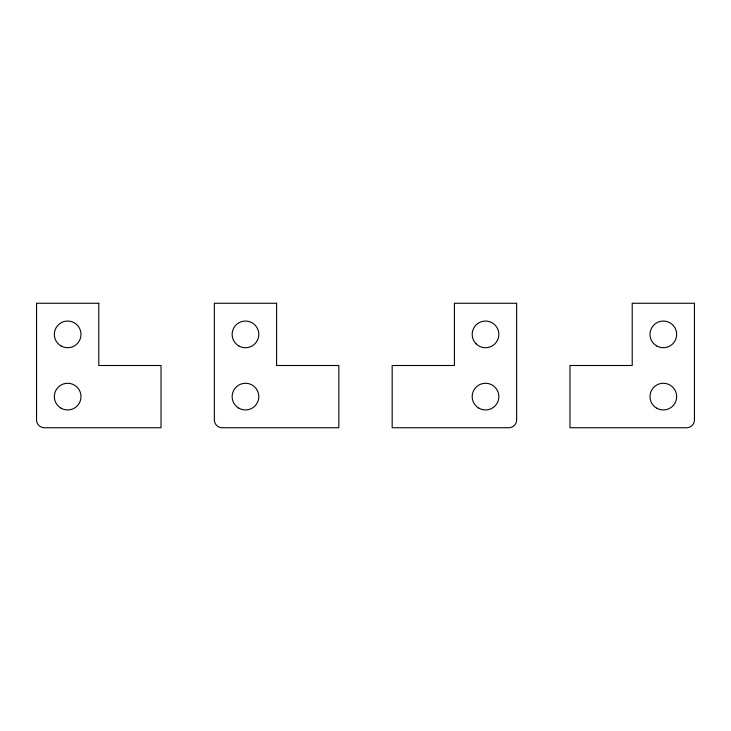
<?xml version="1.0" encoding="UTF-8"?>
<svg xmlns="http://www.w3.org/2000/svg" width="731" height="731" viewBox="0 0 731 731"><rect width="100%" height="100%" fill="white"/><g stroke="black" fill="none" stroke-linecap="round" stroke-linejoin="round"><path stroke-width="1.1" d="M516.643 418.845C517.256 423.934 512.842 428.348 507.753 427.736L392.172 427.736L392.172 365.5L454.408 365.5L454.408 303.264L516.643 303.264L516.643 418.845M694.45 418.845C695.062 423.934 690.649 428.348 685.559 427.736L569.979 427.736L569.979 365.5L632.214 365.5L632.214 303.264L694.45 303.264L694.45 418.845M98.786 303.264L36.55 303.264L36.55 418.845C35.938 423.934 40.351 428.348 45.441 427.736L161.021 427.736L161.021 365.5L98.786 365.5L98.786 303.264M276.592 303.264L214.357 303.264L214.357 418.845C213.744 423.934 218.158 428.348 223.247 427.736L338.828 427.736L338.828 365.5L276.592 365.5L276.592 303.264M61.002 408.163A13.332 13.332 0 0 0 81.004 396.613A13.332 13.332 0 0 0 61.002 385.063A13.332 13.332 0 0 0 61.002 408.163M61.002 345.937A13.332 13.332 0 0 0 81.004 334.387A13.332 13.332 0 0 0 61.002 322.837A13.332 13.332 0 0 0 61.002 345.937M238.809 408.163A13.332 13.332 0 0 0 258.811 396.613A13.332 13.332 0 0 0 238.809 385.063A13.332 13.332 0 0 0 238.809 408.163M238.809 345.937A13.332 13.332 0 0 0 258.811 334.387A13.332 13.332 0 0 0 238.809 322.837A13.332 13.332 0 0 0 238.809 345.937M656.666 408.163A13.332 13.332 0 0 0 676.668 396.613A13.332 13.332 0 0 0 656.666 385.063A13.332 13.332 0 0 0 656.666 408.163M656.666 345.937A13.332 13.332 0 0 0 676.668 334.387A13.332 13.332 0 0 0 656.666 322.837A13.332 13.332 0 0 0 656.666 345.937M478.851 408.163A13.332 13.332 0 0 0 498.862 396.613A13.332 13.332 0 0 0 478.851 385.063A13.332 13.332 0 0 0 478.851 408.163M476.091 343.817A13.332 13.332 0 0 0 498.405 337.832A13.332 13.332 0 0 0 482.067 321.503A13.332 13.332 0 0 0 476.091 343.817"/></g></svg>
